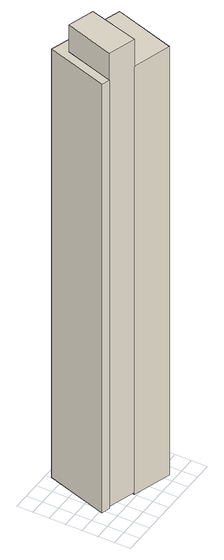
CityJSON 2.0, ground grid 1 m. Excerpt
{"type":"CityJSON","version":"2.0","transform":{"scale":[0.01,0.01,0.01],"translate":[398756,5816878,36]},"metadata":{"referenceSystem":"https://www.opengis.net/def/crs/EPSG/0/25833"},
"CityObjects":{
"building1":{"type":"Building","attributes":{"Gemeindeschluessel":"11000011","function":"51009_1610"},"address":[{"country":"Germany","locality":"Berlin"}],"children":["building1-1","building1-2"]},
"building1-1":{"type":"BuildingPart","attributes":{"BezugspunktDach":"2200","measuredHeight":29.21,"storeysAboveGround":0},"parents":["building1"],"geometry":[{"type":"MultiSurface","lod":"1","boundaries":[[[0,1,2,3,4,5,6,7]],[[8,9,10,11,12,13,14,15]],[[8,15,7,6]],[[9,8,6,5]],[[10,9,5,4]],[[11,10,4,3]],[[12,11,3,16,17,2]],[[13,12,17,18]],[[14,13,1,18,19,0]],[[15,14,0,7]],[[2,17,16,3]],[[18,17,2,1,20]],[[0,19,18,1]]]}]},
"building1-2":{"type":"BuildingPart","attributes":{"BezugspunktDach":"2200","measuredHeight":30.91,"storeysAboveGround":0},"parents":["building1"],"geometry":[{"type":"MultiSurface","lod":"1","boundaries":[[[21,22,23,24]],[[18,17,16,19]],[[18,1,0,24,23]],[[2,1,23,22]],[[3,2,22,21]],[[19,16,21,24]],[[19,0,1,18]],[[25,17,18,1,2]],[[16,17,2,3]]]}]}
},
"vertices":[
[135,168,2948],[230,476,2948],[392,424,2948],[303,114,2948],[539,39,2948],[659,417,2948],[204,566,2948],[82,185,2948],[204,566,27],[659,417,27],[539,39,27],[303,114,27],[392,424,27],[230,476,27],[135,168,27],[82,185,27],[303,114,41],[392,424,41],[230,476,41],[135,168,41],[230,476,598],
[303,114,3132],[392,424,3132],[230,476,3132],[135,168,3132],[392,424,2290]
]}
